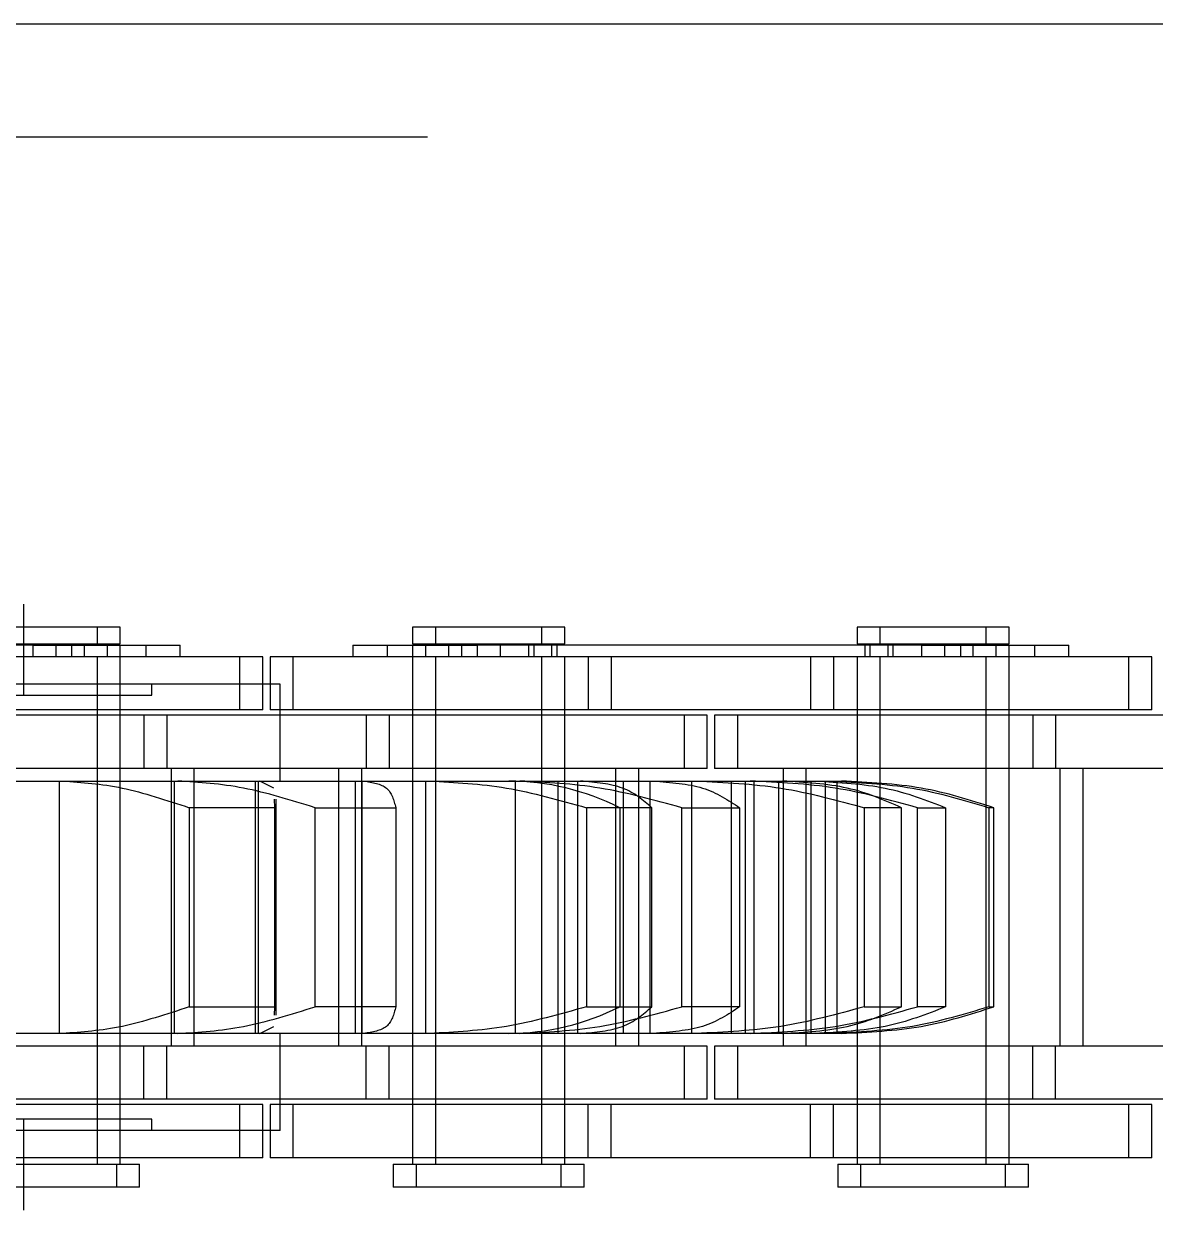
# Model space of a CAD drawing. Header units: metres. Extents: x 0 to 21025, y 0 to 14850.
# Drawn here: x 3055.98 to 3088.31, y 9292.73 to 9326.62 of the extents above; entities that cross this region are included whole.
import ezdxf

# ---------------------------------------------------------------- set-up
doc = ezdxf.new("R2010")
doc.units = ezdxf.units.M
doc.header["$LTSCALE"] = 25
doc.linetypes.add('HIDDEN2', pattern=[4.7625, 3.175, -1.5875])
doc.layers.add('SL4', color=4, linetype='Continuous')
doc.layers.add('ST1', color=7, linetype='HIDDEN2')

msp = doc.modelspace()

# ---------------------------------------------------------------- linework, layer by layer
at = {"layer": 'SL4'}
msp.add_line((2753.999, 9326.624), (3543.761, 9326.624), dxfattribs=at)
at = {"layer": 'ST1'}
for p, q in [((2753.999, 9326.624), (3543.761, 9326.624)), ((3543.761, 9323.386), (2543.761, 9323.386)), ((3055.976, 9307.44), (3055.976, 9310.04)), ((3058.081, 9309.384), (3054.391, 9309.384)), ((3058.736, 9309.384), (3058.081, 9309.384)), ((3058.081, 9308.91), (3058.081, 9309.384)), ((3058.736, 9308.91), (3058.736, 9309.384)), ((3070.781, 9309.384), (3067.091, 9309.384)), ((3067.091, 9309.384), (3067.091, 9308.91)), ((3067.746, 9309.384), (3067.746, 9308.91)), ((3071.436, 9309.384), (3070.781, 9309.384)), ((3070.781, 9308.91), (3070.781, 9309.384)), ((3071.436, 9308.91), (3071.436, 9309.384)), ((3083.481, 9309.384), (3079.791, 9309.384)), ((3079.791, 9309.384), (3079.791, 9308.91)), ((3080.446, 9309.384), (3080.446, 9308.91)), ((3084.136, 9309.384), (3083.481, 9309.384)), ((3083.481, 9308.91), (3083.481, 9309.384)), ((3084.136, 9308.91), (3084.136, 9309.384)), ((3056.236, 9308.873), (3043.536, 9308.873)), ((3054.391, 9308.91), (3058.081, 9308.91)), ((3056.236, 9308.873), (3056.236, 9308.541)), ((3056.236, 9308.873), (3059.466, 9308.873)), ((3056.891, 9308.873), (3056.891, 9308.541)), ((3057.343, 9308.873), (3057.343, 9308.541)), ((3057.712, 9308.541), (3057.712, 9308.91)), ((3058.081, 9308.91), (3058.736, 9308.91)), ((3058.367, 9308.541), (3058.367, 9308.91)), ((3058.736, 9307.021), (3058.736, 9308.873)), ((3059.466, 9308.873), (3059.466, 9308.541)), ((3059.466, 9308.873), (3060.443, 9308.873)), ((3060.443, 9308.541), (3060.443, 9308.873)), ((3065.384, 9308.873), (3068.936, 9308.873)), ((3065.384, 9308.873), (3065.384, 9308.541)), ((3066.36, 9308.873), (3066.36, 9308.541)), ((3067.091, 9308.91), (3070.781, 9308.91)), ((3067.091, 9308.873), (3067.091, 9307.021)), ((3067.46, 9308.91), (3067.46, 9308.541)), ((3068.115, 9308.91), (3068.115, 9308.541)), ((3068.484, 9308.873), (3068.484, 9308.541)), ((3068.936, 9308.873), (3068.936, 9308.541)), ((3081.636, 9308.873), (3068.936, 9308.873)), ((3069.591, 9308.873), (3069.591, 9308.541)), ((3070.412, 9308.541), (3070.412, 9308.91)), ((3070.555, 9308.873), (3070.555, 9308.541)), ((3070.781, 9308.91), (3071.436, 9308.91)), ((3071.067, 9308.541), (3071.067, 9308.91)), ((3071.21, 9308.873), (3071.21, 9308.541)), ((3079.791, 9308.91), (3083.481, 9308.91)), ((3080.016, 9308.873), (3080.016, 9308.541)), ((3080.16, 9308.91), (3080.16, 9308.541)), ((3080.672, 9308.873), (3080.672, 9308.541)), ((3080.815, 9308.91), (3080.815, 9308.541)), ((3081.636, 9308.873), (3081.636, 9308.541)), ((3081.636, 9308.873), (3084.866, 9308.873)), ((3082.291, 9308.873), (3082.291, 9308.541)), ((3082.743, 9308.873), (3082.743, 9308.541)), ((3083.112, 9308.541), (3083.112, 9308.91)), ((3083.481, 9308.91), (3084.136, 9308.91)), ((3083.767, 9308.541), (3083.767, 9308.91)), ((3084.136, 9307.021), (3084.136, 9308.873)), ((3084.866, 9308.873), (3084.866, 9308.541)), ((3084.866, 9308.873), (3085.843, 9308.873)), ((3085.843, 9308.541), (3085.843, 9308.873)), ((3062.156, 9308.541), (3053.061, 9308.541)), ((3058.081, 9307.021), (3058.081, 9308.541)), ((3058.081, 9294.042), (3058.081, 9308.541)), ((3058.736, 9294.042), (3058.736, 9308.541)), ((3062.811, 9308.541), (3062.156, 9308.541)), ((3062.156, 9307.021), (3062.156, 9308.541)), ((3062.811, 9307.021), (3062.811, 9308.541)), ((3072.111, 9308.541), (3063.016, 9308.541)), ((3063.016, 9308.541), (3063.016, 9307.021)), ((3063.671, 9308.541), (3063.671, 9307.021)), ((3067.091, 9308.541), (3067.091, 9294.042)), ((3067.746, 9308.541), (3067.746, 9307.021)), ((3067.746, 9308.541), (3067.746, 9294.042)), ((3070.781, 9307.021), (3070.781, 9308.541)), ((3070.781, 9294.042), (3070.781, 9308.541)), ((3071.436, 9307.021), (3071.436, 9308.541)), ((3071.436, 9294.042), (3071.436, 9308.541)), ((3072.111, 9308.541), (3072.111, 9307.021)), ((3078.461, 9308.541), (3072.111, 9308.541)), ((3072.766, 9308.541), (3072.766, 9307.021)), ((3078.461, 9308.541), (3078.461, 9307.021)), ((3087.556, 9308.541), (3078.461, 9308.541)), ((3079.116, 9308.541), (3079.116, 9307.021)), ((3079.791, 9308.541), (3079.791, 9307.021)), ((3079.791, 9308.541), (3079.791, 9294.042)), ((3080.446, 9308.541), (3080.446, 9307.021)), ((3080.446, 9308.541), (3080.446, 9294.042)), ((3083.481, 9307.021), (3083.481, 9308.541)), ((3083.481, 9294.042), (3083.481, 9308.541)), ((3084.136, 9294.042), (3084.136, 9308.541)), ((3088.211, 9308.541), (3087.556, 9308.541)), ((3087.556, 9307.021), (3087.556, 9308.541)), ((3088.211, 9307.021), (3088.211, 9308.541)), ((3058.072, 9307.759), (3024.217, 9307.759)), ((3058.072, 9307.759), (3058.072, 9304.989)), ((3063.305, 9307.759), (3058.072, 9307.759)), ((3059.641, 9307.44), (3059.641, 9307.759)), ((3063.305, 9304.989), (3063.305, 9307.759)), ((3055.389, 9307.44), (3059.641, 9307.44)), ((3062.156, 9307.021), (3053.061, 9307.021)), ((3062.811, 9307.021), (3062.156, 9307.021)), ((3072.111, 9307.021), (3063.016, 9307.021)), ((3078.461, 9307.021), (3072.111, 9307.021)), ((3087.556, 9307.021), (3078.461, 9307.021)), ((3088.211, 9307.021), (3087.556, 9307.021)), ((3059.411, 9306.869), (3050.316, 9306.869)), ((3058.081, 9305.349), (3058.081, 9306.869)), ((3058.736, 9305.349), (3058.736, 9306.869)), ((3059.411, 9306.869), (3059.411, 9305.349)), ((3065.761, 9306.869), (3059.411, 9306.869)), ((3060.066, 9306.869), (3060.066, 9305.349)), ((3065.761, 9306.869), (3065.761, 9305.349)), ((3074.856, 9306.869), (3065.761, 9306.869)), ((3066.416, 9306.869), (3066.416, 9305.349)), ((3067.091, 9306.869), (3067.091, 9305.349)), ((3067.746, 9306.869), (3067.746, 9305.349)), ((3070.781, 9305.349), (3070.781, 9306.869)), ((3071.436, 9305.349), (3071.436, 9306.869)), ((3075.511, 9306.869), (3074.856, 9306.869)), ((3074.856, 9305.349), (3074.856, 9306.869)), ((3075.511, 9305.349), (3075.511, 9306.869)), ((3084.811, 9306.869), (3075.716, 9306.869)), ((3075.716, 9306.869), (3075.716, 9305.349)), ((3076.371, 9306.869), (3076.371, 9305.349)), ((3079.791, 9306.869), (3079.791, 9305.349)), ((3080.446, 9306.869), (3080.446, 9305.349)), ((3083.481, 9305.349), (3083.481, 9306.869)), ((3084.136, 9305.349), (3084.136, 9306.869)), ((3084.811, 9306.869), (3084.811, 9305.349)), ((3091.161, 9306.869), (3084.811, 9306.869)), ((3085.466, 9306.869), (3085.466, 9305.349)), ((3059.411, 9305.349), (3050.316, 9305.349)), ((3058.081, 9297.419), (3058.081, 9305.349)), ((3058.736, 9297.419), (3058.736, 9305.349)), ((3065.761, 9305.349), (3059.411, 9305.349)), ((3060.196, 9297.419), (3060.196, 9305.349)), ((3060.851, 9297.419), (3060.851, 9305.349)), ((3064.976, 9305.349), (3064.976, 9297.419)), ((3065.631, 9305.349), (3065.631, 9297.419)), ((3074.856, 9305.349), (3065.761, 9305.349)), ((3067.091, 9305.349), (3067.091, 9297.419)), ((3067.746, 9305.349), (3067.746, 9297.419)), ((3070.781, 9297.419), (3070.781, 9305.349)), ((3071.436, 9297.419), (3071.436, 9305.349)), ((3072.896, 9297.419), (3072.896, 9305.349)), ((3073.551, 9297.419), (3073.551, 9305.349)), ((3075.511, 9305.349), (3074.856, 9305.349)), ((3084.811, 9305.349), (3075.716, 9305.349)), ((3077.676, 9305.349), (3077.676, 9297.419)), ((3078.331, 9305.349), (3078.331, 9297.419)), ((3079.791, 9305.349), (3079.791, 9297.419)), ((3080.446, 9305.349), (3080.446, 9297.419)), ((3083.481, 9297.419), (3083.481, 9305.349)), ((3084.136, 9297.419), (3084.136, 9305.349)), ((3091.161, 9305.349), (3084.811, 9305.349)), ((3085.596, 9297.419), (3085.596, 9305.349)), ((3086.251, 9297.419), (3086.251, 9305.349)), ((3051.284, 9304.989), (3057.003, 9304.989)), ((3057.003, 9297.779), (3057.003, 9304.989)), ((3057.003, 9304.989), (3057.086, 9304.989)), ((3057.086, 9304.989), (3062.722, 9304.989)), ((3060.289, 9297.779), (3060.289, 9304.989)), ((3062.586, 9304.989), (3062.586, 9297.779)), ((3062.69, 9297.779), (3062.69, 9304.989)), ((3063.126, 9304.786), (3062.722, 9304.989)), ((3062.722, 9304.989), (3067.464, 9304.989)), ((3065.447, 9304.989), (3065.447, 9297.779)), ((3065.65, 9297.779), (3065.65, 9304.989)), ((3067.464, 9297.779), (3067.464, 9304.989)), ((3067.464, 9304.989), (3067.576, 9304.989)), ((3067.576, 9304.989), (3069.835, 9304.989)), ((3069.835, 9304.989), (3071.887, 9304.989)), ((3070.032, 9297.779), (3070.032, 9304.989)), ((3071.242, 9304.989), (3071.242, 9297.779)), ((3071.814, 9297.779), (3071.814, 9304.989)), ((3071.887, 9304.989), (3075.066, 9304.989)), ((3073.109, 9304.989), (3073.109, 9297.779)), ((3073.882, 9297.779), (3073.882, 9304.989)), ((3075.066, 9297.779), (3075.066, 9304.989)), ((3075.066, 9304.989), (3075.194, 9304.989)), ((3075.194, 9304.989), (3077.659, 9304.989)), ((3076.193, 9304.989), (3076.193, 9297.779)), ((3076.606, 9297.779), (3076.606, 9304.989)), ((3076.841, 9304.989), (3076.841, 9297.779)), ((3077.554, 9297.779), (3077.554, 9304.989)), ((3077.637, 9304.989), (3078.893, 9304.989)), ((3078.481, 9297.779), (3078.481, 9304.989)), ((3078.893, 9297.779), (3078.893, 9304.989)), ((3078.893, 9304.989), (3079.02, 9304.989)), ((3079.02, 9304.989), (3079.369, 9304.989)), ((3079.218, 9297.779), (3079.218, 9304.989)), ((3063.151, 9304.227), (3060.709, 9304.227)), ((3060.709, 9304.227), (3060.709, 9298.541)), ((3063.151, 9304.227), (3063.14, 9304.469)), ((3063.151, 9298.541), (3063.151, 9304.227)), ((3063.186, 9298.298), (3063.186, 9304.469)), ((3064.306, 9304.227), (3066.609, 9304.227)), ((3064.306, 9298.541), (3064.306, 9304.227)), ((3066.609, 9304.227), (3066.609, 9298.541)), ((3073.007, 9304.227), (3072.056, 9304.227)), ((3072.056, 9304.227), (3072.056, 9298.541)), ((3073.007, 9304.227), (3073.007, 9298.541)), ((3073.924, 9304.227), (3073.007, 9304.227)), ((3073.924, 9298.541), (3073.924, 9304.227)), ((3074.781, 9304.227), (3076.435, 9304.227)), ((3074.781, 9298.541), (3074.781, 9304.227)), ((3076.435, 9304.227), (3076.435, 9298.541)), ((3079.991, 9304.227), (3079.991, 9298.541)), ((3081.059, 9304.227), (3079.991, 9304.227)), ((3081.059, 9298.541), (3081.059, 9304.227)), ((3081.515, 9304.227), (3082.321, 9304.227)), ((3081.515, 9298.541), (3081.515, 9304.227)), ((3082.321, 9304.227), (3082.321, 9298.541)), ((3083.556, 9304.227), (3083.556, 9298.541)), ((3083.696, 9304.227), (3083.556, 9304.227)), ((3083.696, 9298.541), (3083.696, 9304.227)), ((3060.709, 9298.541), (3063.151, 9298.541)), ((3063.14, 9298.298), (3063.151, 9298.541)), ((3066.609, 9298.541), (3064.306, 9298.541)), ((3072.056, 9298.541), (3073.007, 9298.541)), ((3073.007, 9298.541), (3073.924, 9298.541)), ((3076.435, 9298.541), (3074.781, 9298.541)), ((3079.991, 9298.541), (3081.059, 9298.541)), ((3082.321, 9298.541), (3081.515, 9298.541)), ((3083.556, 9298.541), (3083.696, 9298.541)), ((3062.722, 9297.779), (3063.126, 9297.981)), ((3057.003, 9297.779), (3051.284, 9297.779)), ((3057.086, 9297.779), (3057.003, 9297.779)), ((3062.722, 9297.779), (3057.086, 9297.779)), ((3058.072, 9297.779), (3058.072, 9295.009)), ((3067.464, 9297.779), (3062.722, 9297.779)), ((3063.305, 9295.009), (3063.305, 9297.779)), ((3067.576, 9297.779), (3067.464, 9297.779)), ((3069.835, 9297.779), (3067.576, 9297.779)), ((3071.887, 9297.779), (3069.835, 9297.779)), ((3075.066, 9297.779), (3071.887, 9297.779)), ((3075.194, 9297.779), (3075.066, 9297.779)), ((3077.659, 9297.779), (3075.194, 9297.779)), ((3078.893, 9297.779), (3077.654, 9297.779)), ((3079.02, 9297.779), (3078.893, 9297.779)), ((3079.369, 9297.779), (3079.02, 9297.779)), ((3059.411, 9297.419), (3050.316, 9297.419)), ((3058.081, 9295.899), (3058.081, 9297.419)), ((3058.736, 9295.899), (3058.736, 9297.419)), ((3059.411, 9295.899), (3059.411, 9297.419)), ((3065.761, 9297.419), (3059.411, 9297.419)), ((3060.066, 9295.899), (3060.066, 9297.419)), ((3065.761, 9295.899), (3065.761, 9297.419)), ((3074.856, 9297.419), (3065.761, 9297.419)), ((3066.416, 9295.899), (3066.416, 9297.419)), ((3067.091, 9297.419), (3067.091, 9295.899)), ((3067.746, 9297.419), (3067.746, 9295.899)), ((3070.781, 9295.899), (3070.781, 9297.419)), ((3071.436, 9295.899), (3071.436, 9297.419)), ((3075.511, 9297.419), (3074.856, 9297.419)), ((3074.856, 9295.899), (3074.856, 9297.419)), ((3075.511, 9295.899), (3075.511, 9297.419)), ((3084.811, 9297.419), (3075.716, 9297.419)), ((3075.716, 9297.419), (3075.716, 9295.899)), ((3076.371, 9297.419), (3076.371, 9295.899)), ((3079.791, 9297.419), (3079.791, 9295.899)), ((3080.446, 9297.419), (3080.446, 9295.899)), ((3083.481, 9295.899), (3083.481, 9297.419)), ((3084.136, 9295.899), (3084.136, 9297.419)), ((3084.811, 9295.899), (3084.811, 9297.419)), ((3091.161, 9297.419), (3084.811, 9297.419)), ((3085.466, 9295.899), (3085.466, 9297.419)), ((3059.411, 9295.899), (3050.316, 9295.899)), ((3065.761, 9295.899), (3059.411, 9295.899)), ((3074.856, 9295.899), (3065.761, 9295.899)), ((3075.511, 9295.899), (3074.856, 9295.899)), ((3084.811, 9295.899), (3075.716, 9295.899)), ((3091.161, 9295.899), (3084.811, 9295.899)), ((3062.156, 9295.747), (3053.061, 9295.747)), ((3058.081, 9294.227), (3058.081, 9295.747)), ((3058.736, 9294.227), (3058.736, 9295.747)), ((3062.811, 9295.747), (3062.156, 9295.747)), ((3062.156, 9294.227), (3062.156, 9295.747)), ((3062.811, 9294.227), (3062.811, 9295.747)), ((3072.111, 9295.747), (3063.016, 9295.747)), ((3063.016, 9295.747), (3063.016, 9294.227)), ((3063.671, 9295.747), (3063.671, 9294.227)), ((3067.091, 9295.747), (3067.091, 9294.227)), ((3067.746, 9295.747), (3067.746, 9294.227)), ((3070.781, 9294.227), (3070.781, 9295.747)), ((3071.436, 9294.227), (3071.436, 9295.747)), ((3072.111, 9294.227), (3072.111, 9295.747)), ((3078.461, 9295.747), (3072.111, 9295.747)), ((3072.766, 9294.227), (3072.766, 9295.747)), ((3078.461, 9294.227), (3078.461, 9295.747)), ((3087.556, 9295.747), (3078.461, 9295.747)), ((3079.116, 9294.227), (3079.116, 9295.747)), ((3079.791, 9295.747), (3079.791, 9294.227)), ((3080.446, 9295.747), (3080.446, 9294.227)), ((3083.481, 9294.227), (3083.481, 9295.747)), ((3084.136, 9294.227), (3084.136, 9295.747)), ((3088.211, 9295.747), (3087.556, 9295.747)), ((3087.556, 9294.227), (3087.556, 9295.747)), ((3088.211, 9294.227), (3088.211, 9295.747)), ((3059.641, 9295.327), (3055.389, 9295.327)), ((3055.976, 9292.727), (3055.976, 9295.327)), ((3059.641, 9295.009), (3059.641, 9295.327)), ((3058.072, 9295.009), (3024.217, 9295.009)), ((3063.305, 9295.009), (3058.072, 9295.009)), ((3062.156, 9294.227), (3053.061, 9294.227)), ((3062.811, 9294.227), (3062.156, 9294.227)), ((3072.111, 9294.227), (3063.016, 9294.227)), ((3078.461, 9294.227), (3072.111, 9294.227)), ((3087.556, 9294.227), (3078.461, 9294.227)), ((3088.211, 9294.227), (3087.556, 9294.227)), ((3053.837, 9294.042), (3058.634, 9294.042)), ((3058.634, 9294.042), (3059.289, 9294.042)), ((3058.634, 9293.384), (3058.634, 9294.042)), ((3059.289, 9293.384), (3059.289, 9294.042)), ((3066.537, 9294.042), (3071.334, 9294.042)), ((3066.537, 9294.042), (3066.537, 9293.384)), ((3067.192, 9294.042), (3067.192, 9293.384)), ((3071.334, 9294.042), (3071.989, 9294.042)), ((3071.334, 9293.384), (3071.334, 9294.042)), ((3071.989, 9293.384), (3071.989, 9294.042)), ((3079.237, 9294.042), (3084.034, 9294.042)), ((3079.237, 9294.042), (3079.237, 9293.384)), ((3079.892, 9294.042), (3079.892, 9293.384)), ((3084.034, 9294.042), (3084.689, 9294.042)), ((3084.034, 9293.384), (3084.034, 9294.042)), ((3084.689, 9293.384), (3084.689, 9294.042)), ((3058.634, 9293.384), (3053.837, 9293.384)), ((3059.289, 9293.384), (3058.634, 9293.384)), ((3071.334, 9293.384), (3066.537, 9293.384)), ((3071.989, 9293.384), (3071.334, 9293.384)), ((3084.034, 9293.384), (3079.237, 9293.384)), ((3084.689, 9293.384), (3084.034, 9293.384))]:
    msp.add_line(p, q, dxfattribs=at)
for centre, start, end in [((3069.802, 9297.866), 63.2552, 89.7352), ((3069.802, 9304.901), 270.2648, 296.7448)]:
    msp.add_arc(centre, 7.123, start, end, dxfattribs=at)
for points, knots in [([(3057.086, 9304.989), (3057.638, 9304.951), (3058.744, 9304.876), (3060.053, 9304.443), (3060.709, 9304.227)], [0, 0, 0, 0, 0.499124, 1, 1, 1, 1]), ([(3064.306, 9304.227), (3063.609, 9304.443), (3062.216, 9304.875), (3060.993, 9304.951), (3060.382, 9304.989)], [0, 0, 0, 0, 0.500133, 1, 1, 1, 1]), ([(3065.695, 9304.989), (3065.942, 9304.951), (3066.437, 9304.875), (3066.551, 9304.443), (3066.609, 9304.227)], [0, 0, 0, 0, 0.4994185, 1, 1, 1, 1]), ([(3067.576, 9304.989), (3068.301, 9304.951), (3069.754, 9304.876), (3071.288, 9304.443), (3072.056, 9304.227)], [0, 0, 0, 0, 0.499098, 1, 1, 1, 1]), ([(3074.781, 9304.227), (3073.998, 9304.443), (3072.433, 9304.875), (3070.911, 9304.951), (3070.15, 9304.989)], [0, 0, 0, 0, 0.500261, 1, 1, 1, 1]), ([(3073.924, 9304.227), (3073.676, 9304.443), (3073.179, 9304.875), (3072.318, 9304.951), (3071.887, 9304.989)], [0, 0, 0, 0, 0.500133, 1, 1, 1, 1]), ([(3073.966, 9304.989), (3074.465, 9304.951), (3075.464, 9304.876), (3076.111, 9304.443), (3076.435, 9304.227)], [0, 0, 0, 0, 0.499098, 1, 1, 1, 1]), ([(3075.194, 9304.989), (3076.005, 9304.951), (3077.629, 9304.875), (3079.203, 9304.443), (3079.991, 9304.227)], [0, 0, 0, 0, 0.499459, 1, 1, 1, 1]), ([(3081.515, 9304.227), (3080.74, 9304.443), (3079.191, 9304.875), (3077.553, 9304.951), (3076.735, 9304.989)], [0, 0, 0, 0, 0.500514, 1, 1, 1, 1]), ([(3081.059, 9304.227), (3080.569, 9304.443), (3079.588, 9304.875), (3078.302, 9304.951), (3077.659, 9304.989)], [0, 0, 0, 0, 0.500152, 1, 1, 1, 1]), ([(3078.594, 9304.989), (3079.284, 9304.951), (3080.667, 9304.875), (3081.769, 9304.443), (3082.321, 9304.227)], [0, 0, 0, 0, 0.499427, 1, 1, 1, 1]), ([(3079.02, 9304.989), (3079.819, 9304.951), (3081.419, 9304.875), (3082.843, 9304.443), (3083.556, 9304.227)], [0, 0, 0, 0, 0.49948, 1, 1, 1, 1]), ([(3083.696, 9304.227), (3083.022, 9304.443), (3081.676, 9304.875), (3080.12, 9304.951), (3079.343, 9304.989)], [0, 0, 0, 0, 0.500529, 1, 1, 1, 1]), ([(3060.709, 9298.541), (3060.054, 9298.324), (3058.744, 9297.892), (3057.639, 9297.816), (3057.086, 9297.779)], [0, 0, 0, 0, 0.500152, 1, 1, 1, 1]), ([(3060.382, 9297.779), (3060.992, 9297.816), (3062.215, 9297.892), (3063.608, 9298.324), (3064.306, 9298.541)], [0, 0, 0, 0, 0.499098, 1, 1, 1, 1]), ([(3066.609, 9298.541), (3066.551, 9298.324), (3066.437, 9297.892), (3065.942, 9297.816), (3065.695, 9297.779)], [0, 0, 0, 0, 0.5002609, 1, 1, 1, 1]), ([(3072.056, 9298.541), (3071.289, 9298.324), (3069.755, 9297.892), (3068.302, 9297.816), (3067.576, 9297.779)], [0, 0, 0, 0, 0.500133, 1, 1, 1, 1]), ([(3070.15, 9297.779), (3070.91, 9297.816), (3072.432, 9297.892), (3073.998, 9298.324), (3074.781, 9298.541)], [0, 0, 0, 0, 0.499419, 1, 1, 1, 1]), ([(3071.887, 9297.779), (3072.317, 9297.816), (3073.179, 9297.892), (3073.675, 9298.324), (3073.924, 9298.541)], [0, 0, 0, 0, 0.499098, 1, 1, 1, 1]), ([(3076.435, 9298.541), (3076.111, 9298.324), (3075.464, 9297.892), (3074.465, 9297.816), (3073.966, 9297.779)], [0, 0, 0, 0, 0.500133, 1, 1, 1, 1]), ([(3079.991, 9298.541), (3079.203, 9298.324), (3077.629, 9297.892), (3076.005, 9297.816), (3075.194, 9297.779)], [0, 0, 0, 0, 0.500534, 1, 1, 1, 1]), ([(3076.735, 9297.779), (3077.553, 9297.816), (3079.191, 9297.892), (3080.74, 9298.324), (3081.515, 9298.541)], [0, 0, 0, 0, 0.499479, 1, 1, 1, 1]), ([(3077.659, 9297.779), (3078.301, 9297.816), (3079.588, 9297.892), (3080.568, 9298.324), (3081.059, 9298.541)], [0, 0, 0, 0, 0.499124, 1, 1, 1, 1]), ([(3082.321, 9298.541), (3081.77, 9298.324), (3080.668, 9297.892), (3079.285, 9297.816), (3078.594, 9297.779)], [0, 0, 0, 0, 0.500372, 1, 1, 1, 1]), ([(3083.556, 9298.541), (3082.843, 9298.324), (3081.419, 9297.892), (3079.819, 9297.816), (3079.02, 9297.779)], [0, 0, 0, 0, 0.500513, 1, 1, 1, 1]), ([(3079.343, 9297.779), (3080.12, 9297.816), (3081.676, 9297.892), (3083.022, 9298.324), (3083.696, 9298.541)], [0, 0, 0, 0, 0.499464, 1, 1, 1, 1])]:
    msp.add_open_spline(points, degree=3, knots=knots, dxfattribs=at)

doc.saveas('drawing.dxf')
